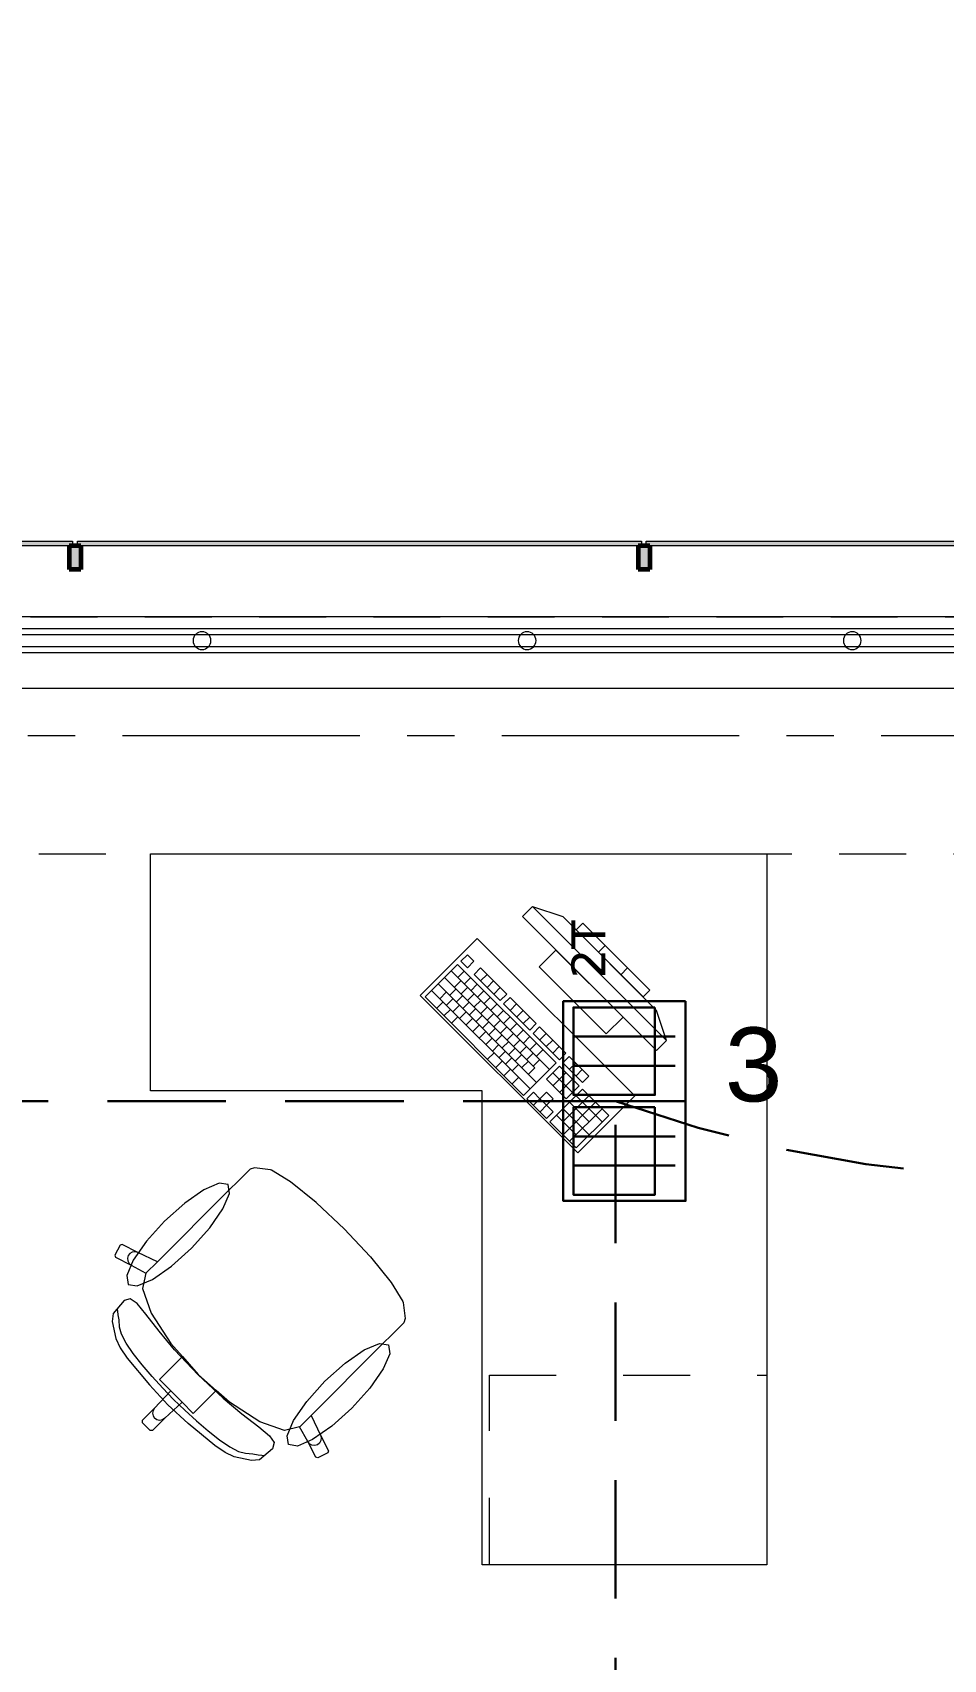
# Model space of a CAD drawing. Header units: inches. Extents: x -19 to 5698, y -728 to 92.
# Drawn here: x 291.156 to 293.077, y 37.7 to 41.133 of the extents above; entities that cross this region are included whole.
import ezdxf

# ---------------------------------------------------------------- set-up
doc = ezdxf.new("R2010")
doc.units = ezdxf.units.IN
doc.header["$MEASUREMENT"] = 0
doc.set_wipeout_variables(frame=1)
for name, pattern in [('HIDDEN', [0.375, 0.25, -0.125]), ('Hidden Line', [0.195611, 0.141111, -0.0545]), ('Punto & Raya', [0.65, 0.5, -0.075, 0, -0.075]), ('Rayas', [0.282222, 0.141111, -0.141111]), ('Wipeout_Contour', [1, 0, -1])]:
    doc.linetypes.add(name, pattern=pattern)
doc.layers.get('0').update_dxf_attribs({"color": 61})
doc.layers.add('00 conduct tomacorr', color=120, linetype='HIDDEN', lineweight=30)
doc.layers.add('00 IE LUZ EMERGENCIA', color=253, linetype='Continuous', lineweight=0)
for name, color, linetype in [('02 _ ARQ _ ALB _ Ejes Generales', 251, 'Continuous'), ('02 _ ARQ _ ZON _ Espacio.3D', 7, 'Continuous'), ('08 _ STR _ EXT _ 07 Losa Aligerada', 7, 'Continuous'), ('08 _ STR _ EXT _ 09 Vigas', 251, 'Continuous'), ('Acabado - Muros', 7, 'Continuous'), ('Estructura - 04 MURO', 7, 'Continuous'), ('Interior - Escaleras & Barandillas', 7, 'Continuous'), ('Interior - Mobiliario', 7, 'Continuous')]:
    doc.layers.add(name, color=color, linetype=linetype)
doc.styles.add('Annotative', font='arial.ttf')

# ---------------------------------------------------------------- blocks, each defined once
blk = doc.blocks.new('CAJA POP UP 6 MODULOS')
at = {"layer": '00 conduct tomacorr', "linetype": 'Continuous'}
for p, q in [((-0.095, -0.165), (-0.095, -0.0151)), ((-0.052, -0.165), (-0.052, -0.0151)), ((0.052, -0.165), (0.052, -0.0151)), ((0.095, -0.165), (0.095, -0.0151)), ((0, -0.165), (0, -0.18))]:
    blk.add_line(p, q, dxfattribs=at)
for points in [[(-0.147, 0), (0.147, 0), (0.147, -0.18), (-0.147, -0.18)], [(0, 0), (0.147, 0), (0.147, -0.18), (0, -0.18)]]:
    blk.add_lwpolyline(points, close=True, dxfattribs=at)
for points in [[(-0.138, -0.045), (-0.009, -0.045), (-0.009, -0.165), (-0.138, -0.165), (-0.138, -0.045)], [(0.009, -0.045), (0.138, -0.045), (0.138, -0.165), (0.009, -0.165), (0.009, -0.045)]]:
    blk.add_lwpolyline(points, dxfattribs=at)
at = {"color": 1, "insert": (-0.1807, -0.168), "char_height": 0.05, "attachment_point": 1, "rotation": 180}
blk.add_mtext_dynamic_manual_height_columns('{\\fVerdana|b0|i0|c0|p34;2T}', width=0.000481, gutter_width=0.1561, heights=[0], dxfattribs=at)

msp = doc.modelspace()

# ---------------------------------------------------------------- hatches: boundary and pattern name
at = {"layer": 'Acabado - Muros', "linetype": 'Continuous', "lineweight": 9}
for points in [[(291.24, 40.06), (290.05, 40.06), (290.05, 40.05), (291.24, 40.05)], [(292.44, 40.06), (291.25, 40.06), (291.25, 40.05), (292.44, 40.05)], [(293.5399, 40.06), (292.45, 40.06), (292.45, 40.05), (293.5399, 40.05)]]:
    msp.add_hatch(color=250, dxfattribs=at).paths.add_polyline_path(points)
at = {"layer": 'Acabado - Muros', "linetype": 'Continuous', "lineweight": 0}
for points in [[(291.2575, 40), (291.2575, 40.05), (291.2325, 40.05), (291.2325, 40)], [(292.4575, 40), (292.4575, 40.05), (292.4325, 40.05), (292.4325, 40)]]:
    msp.add_hatch(color=254, dxfattribs=at).paths.add_polyline_path(points)

# ---------------------------------------------------------------- linework, layer by layer
at = {"layer": '00 conduct tomacorr'}
for p in [(289.0635, 38.8783, -0.0005), (292.3852, 30.3283, -0.0005)]:
    msp.add_line(p, (292.3852, 38.8783, -0.0005), dxfattribs=at)
at = {"layer": '02 _ ARQ _ ALB _ Ejes Generales', "color": 251, "linetype": 'Punto & Raya', "lineweight": 13, "true_color": 0x636466}
msp.add_line((283.3455, 39.65), (332.07, 39.65), dxfattribs=at)
at = {"layer": '02 _ ARQ _ ZON _ Espacio.3D', "color": 254, "linetype": 'Continuous', "lineweight": 0, "flags": 128}
msp.add_lwpolyline([(293.5698, 39.7505), (288.7701, 39.7505), (288.7701, 39.4), (287.07, 39.4), (287.07, 37.7), (286.72, 37.7), (286.72, 33.75), (285.82, 33.75), (285.8201, 29.75), (286.57, 29.7499), (286.57, 30.7), (287.07, 30.7), (287.07, 30.2), (287.57, 30.2), (287.57, 29.75), (293.57, 29.75)], dxfattribs=at)
at = {"layer": '08 _ STR _ EXT _ 07 Losa Aligerada', "color": 7, "linetype": 'Continuous', "lineweight": 18, "flags": 128}
msp.add_lwpolyline([(316.0529, 40.9), (311.4324, 40.9), (311.4324, 39.9), (300.87, 39.9), (300.87, 41.4352), (299.9201, 41.4352), (299.9201, 42.9), (294.7201, 42.9), (294.7201, 41.4352), (293.7699, 41.4352), (293.7699, 39.9), (288.7701, 39.9), (288.7701, 41.1), (285.3701, 41.1), (285.3701, 37.7), (286.57, 37.7), (286.57, 33.9), (285.67, 33.9), (285.67, 21.2663)], dxfattribs=at)
at = {"layer": '08 _ STR _ EXT _ 09 Vigas', "color": 251, "linetype": 'Hidden Line', "lineweight": 13, "true_color": 0x636466}
msp.add_line((287.07, 39.4), (293.57, 39.4), dxfattribs=at)
at = {"layer": 'Acabado - Muros', "color": 7, "linetype": 'Continuous', "lineweight": 60}
for p, q in [((291.2575, 40.05), (291.2325, 40.05)), ((291.2325, 40.05), (291.2325, 40)), ((291.2575, 40.05), (291.2575, 40)), ((292.4575, 40.05), (292.4325, 40.05)), ((292.4325, 40.05), (292.4325, 40)), ((292.4575, 40.05), (292.4575, 40)), ((291.2575, 40), (291.2325, 40)), ((292.4575, 40), (292.4325, 40))]:
    msp.add_line(p, q, dxfattribs=at)
at = {"layer": 'Acabado - Muros', "color": 7, "linetype": 'Continuous', "lineweight": 13, "flags": 128}
for points in [[(291.24, 40.06), (291.24, 40.05), (290.05, 40.05), (290.05, 40.06)], [(292.44, 40.06), (292.44, 40.05), (291.25, 40.05), (291.25, 40.06)], [(293.5399, 40.06), (293.5399, 40.05), (292.45, 40.05), (292.45, 40.06)]]:
    msp.add_lwpolyline(points, close=True, dxfattribs=at)
at = {"layer": 'Interior - Mobiliario', "color": 175, "linetype": 'Continuous', "lineweight": 13}
for p, q in [((292.21, 39.2889), (292.1888, 39.2677)), ((292.4929, 39.0061), (292.21, 39.2889)), ((292.21, 39.2889), (292.2737, 39.2677)), ((292.1888, 39.2677), (292.4717, 38.9849)), ((292.2737, 39.2677), (292.4717, 39.0697)), ((292.3161, 39.2536), (292.302, 39.2394)), ((292.4575, 39.1121), (292.3161, 39.2536)), ((292.302, 39.2394), (292.4434, 39.098)), ((292.0726, 39.1872), (292.0589, 39.1735)), ((292.0865, 39.1733), (292.0726, 39.1872)), ((292.2595, 39.197), (292.2242, 39.1616)), ((292.4009, 39.0556), (292.2595, 39.197)), ((292.3491, 39.1923), (292.3632, 39.2064)), ((292.0521, 39.1666), (291.9835, 39.098)), ((292.0384, 39.1529), (292.2461, 38.9452)), ((292.2598, 38.9589), (292.0521, 39.1666)), ((292.0522, 39.139), (292.0659, 39.1528)), ((292.0589, 39.1735), (292.0728, 39.1596)), ((292.0728, 39.1596), (292.0865, 39.1733)), ((292.1003, 39.1595), (292.0866, 39.1458)), ((292.0866, 39.1458), (292.142, 39.0904)), ((292.1557, 39.1041), (292.1003, 39.1595)), ((292.1005, 39.1319), (292.1142, 39.1456)), ((292.2242, 39.1616), (292.3656, 39.0202)), ((292.3962, 39.1451), (292.4104, 39.1593)), ((291.9972, 39.1118), (292.2049, 38.904)), ((292.0109, 39.1255), (292.2186, 38.9178)), ((292.0145, 39.0944), (292.0282, 39.1082)), ((292.0246, 39.1392), (292.215, 38.9488)), ((292.0352, 39.1012), (292.0489, 39.1149)), ((292.0454, 39.1184), (292.0591, 39.1321)), ((292.0593, 39.1046), (292.073, 39.1183)), ((292.066, 39.1252), (292.0798, 39.1389)), ((292.0799, 39.1113), (292.0936, 39.1251)), ((292.0937, 39.0975), (292.1075, 39.1112)), ((292.1143, 39.1181), (292.128, 39.1318)), ((292.1282, 39.1042), (292.1419, 39.1179)), ((292.4434, 39.098), (292.4575, 39.1121)), ((291.9835, 39.098), (292.1912, 38.8903)), ((292.0077, 39.0738), (292.0214, 39.0875)), ((292.0233, 39.0582), (292.037, 39.0719)), ((292.0284, 39.0806), (292.0421, 39.0943)), ((292.0422, 39.0667), (292.0559, 39.0805)), ((292.049, 39.0874), (292.0627, 39.1011)), ((292.0629, 39.0735), (292.0766, 39.0872)), ((292.0731, 39.0907), (292.0868, 39.1044)), ((292.0767, 39.0597), (292.0904, 39.0734)), ((292.087, 39.0769), (292.1007, 39.0906)), ((292.1008, 39.063), (292.1145, 39.0767)), ((292.1076, 39.0837), (292.1213, 39.0974)), ((292.1214, 39.0698), (292.1352, 39.0835)), ((292.142, 39.0904), (292.1557, 39.1041)), ((292.1626, 39.0972), (292.1489, 39.0835)), ((292.1489, 39.0835), (292.2043, 39.0281)), ((292.218, 39.0418), (292.1626, 39.0972)), ((292.1628, 39.0696), (292.1765, 39.0833)), ((292.0389, 39.0426), (292.0526, 39.0564)), ((292.0561, 39.0529), (292.0698, 39.0666)), ((292.0699, 39.0391), (292.0836, 39.0528)), ((292.0838, 39.0252), (292.0975, 39.0389)), ((292.0905, 39.0458), (292.1043, 39.0596)), ((292.1044, 39.032), (292.1181, 39.0457)), ((292.1146, 39.0492), (292.1284, 39.0629)), ((292.1285, 39.0353), (292.1422, 39.049)), ((292.1353, 39.056), (292.149, 39.0697)), ((292.1491, 39.0421), (292.1628, 39.0558)), ((292.163, 39.0283), (292.1767, 39.042)), ((292.1766, 39.0558), (292.1903, 39.0695)), ((292.1905, 39.0419), (292.2042, 39.0556)), ((292.2043, 39.0281), (292.218, 39.0418)), ((292.3656, 39.0202), (292.4009, 39.0556)), ((292.4929, 39.0061), (292.4717, 39.0697)), ((292.0976, 39.0114), (292.1113, 39.0251)), ((292.1115, 38.9975), (292.1252, 39.0112)), ((292.1182, 39.0181), (292.132, 39.0319)), ((292.1321, 39.0043), (292.1458, 39.018)), ((292.1423, 39.0215), (292.1561, 39.0352)), ((292.1459, 38.9905), (292.1597, 39.0042)), ((292.1562, 39.0076), (292.1699, 39.0213)), ((292.17, 38.9938), (292.1838, 39.0075)), ((292.1768, 39.0144), (292.1905, 39.0281)), ((292.1907, 39.0006), (292.2044, 39.0143)), ((292.225, 39.0349), (292.2112, 39.0211)), ((292.2112, 39.0211), (292.2666, 38.9657)), ((292.2803, 38.9795), (292.225, 39.0349)), ((292.2251, 39.0073), (292.2388, 39.021)), ((292.2389, 38.9934), (292.2527, 39.0072)), ((292.4717, 38.9849), (292.4929, 39.0061)), ((292.115, 38.9665), (292.1288, 38.9802)), ((292.1253, 38.9837), (292.139, 38.9974)), ((292.1391, 38.9698), (292.1529, 38.9835)), ((292.153, 38.956), (292.1667, 38.9697)), ((292.1598, 38.9766), (292.1735, 38.9903)), ((292.1736, 38.9628), (292.1873, 38.9765)), ((292.1839, 38.9799), (292.1976, 38.9936)), ((292.1977, 38.9661), (292.2114, 38.9798)), ((292.2045, 38.9867), (292.2182, 39.0004)), ((292.2184, 38.9729), (292.2321, 38.9866)), ((292.2528, 38.9796), (292.2665, 38.9933)), ((292.2666, 38.9657), (292.2803, 38.9795)), ((292.2873, 38.9725), (292.2736, 38.9588)), ((292.3288, 38.931), (292.2873, 38.9725)), ((292.1324, 38.9492), (292.1461, 38.9629)), ((292.1497, 38.9319), (292.1634, 38.9456)), ((292.1668, 38.9421), (292.1806, 38.9558)), ((292.1875, 38.9489), (292.2012, 38.9626)), ((292.1912, 38.8903), (292.2598, 38.9589)), ((292.2013, 38.9351), (292.215, 38.9488)), ((292.2116, 38.9522), (292.2253, 38.9659)), ((292.2667, 38.952), (292.2393, 38.9245)), ((292.253, 38.9383), (292.2945, 38.8967)), ((292.2531, 38.9107), (292.2805, 38.9381)), ((292.3082, 38.9104), (292.2667, 38.952)), ((292.2736, 38.9588), (292.3151, 38.9173)), ((292.2874, 38.945), (292.3011, 38.9587)), ((292.3013, 38.9311), (292.315, 38.9448)), ((292.167, 38.9146), (292.1807, 38.9283)), ((292.2393, 38.9245), (292.2808, 38.883)), ((292.3152, 38.9035), (292.2466, 38.8349)), ((292.267, 38.8968), (292.2944, 38.9243)), ((292.2808, 38.883), (292.3082, 38.9104)), ((292.3151, 38.9173), (292.3288, 38.931)), ((292.3706, 38.8481), (292.3152, 38.9035)), ((292.2118, 38.8971), (292.1981, 38.8834)), ((292.1981, 38.8834), (292.2397, 38.8419)), ((292.2257, 38.8833), (292.2118, 38.8971)), ((292.212, 38.8696), (292.2257, 38.8833)), ((292.2394, 38.897), (292.2257, 38.8833)), ((292.2257, 38.8833), (292.2395, 38.8694)), ((292.2258, 38.8557), (292.2395, 38.8694)), ((292.2533, 38.8831), (292.2394, 38.897)), ((292.2395, 38.8694), (292.2533, 38.8831)), ((292.2534, 38.8556), (292.2395, 38.8694)), ((292.2742, 38.8348), (292.329, 38.8897)), ((292.2743, 38.8072), (292.3429, 38.8758)), ((292.2877, 38.8761), (292.3293, 38.8345)), ((292.3015, 38.8898), (292.3568, 38.8344)), ((292.2397, 38.8419), (292.2534, 38.8556)), ((292.2466, 38.8349), (292.302, 38.7795)), ((292.2603, 38.8486), (292.3019, 38.8071)), ((292.274, 38.8624), (292.3294, 38.807)), ((292.2881, 38.7934), (292.3567, 38.862)), ((292.302, 38.7795), (292.3706, 38.8481)), ((291.6143, 38.7346), (291.5924, 38.7127)), ((291.6236, 38.7375), (291.6143, 38.7346)), ((291.6576, 38.7335), (291.6236, 38.7375)), ((291.6597, 38.7326), (291.6576, 38.7335)), ((291.6997, 38.7077), (291.6597, 38.7326)), ((291.5924, 38.7127), (291.5669, 38.6872)), ((291.7534, 38.6641), (291.6997, 38.7077)), ((291.5669, 38.6872), (291.419, 38.5393)), ((291.7542, 38.6634), (291.7534, 38.6641)), ((291.8126, 38.6086), (291.7542, 38.6634)), ((291.8126, 38.6086), (291.8674, 38.5503)), ((291.3401, 38.5746), (291.3293, 38.5532)), ((291.3442, 38.5759), (291.3401, 38.5746)), ((291.3773, 38.5589), (291.3442, 38.5759)), ((291.3607, 38.557), (291.3571, 38.5524)), ((291.3658, 38.5598), (291.3607, 38.557)), ((291.3716, 38.5605), (291.3658, 38.5598)), ((291.3773, 38.5589), (291.3716, 38.5605)), ((291.419, 38.5393), (291.3773, 38.5589)), ((291.3293, 38.5532), (291.3306, 38.5492)), ((291.3306, 38.5492), (291.3637, 38.5322)), ((291.3571, 38.5524), (291.3555, 38.5468)), ((291.3555, 38.5468), (291.3562, 38.541)), ((291.3562, 38.541), (291.3591, 38.5358)), ((291.3591, 38.5358), (291.3637, 38.5322)), ((291.3637, 38.5322), (291.3947, 38.5149)), ((291.3948, 38.5151), (291.419, 38.5393)), ((291.8674, 38.5503), (291.8681, 38.5494)), ((291.8681, 38.5494), (291.9116, 38.4958)), ((291.3947, 38.5149), (291.3873, 38.4829)), ((291.3948, 38.5151), (291.3947, 38.5149)), ((291.9116, 38.4958), (291.9366, 38.4557)), ((291.3486, 38.4578), (291.3255, 38.4299)), ((291.3616, 38.4612), (291.3486, 38.4578)), ((291.3759, 38.4512), (291.3616, 38.4612)), ((291.3873, 38.4829), (291.4056, 38.4309)), ((291.9366, 38.4557), (291.9375, 38.4536)), ((291.3255, 38.4299), (291.3236, 38.4132)), ((291.3351, 38.4352), (291.3343, 38.4397)), ((291.3359, 38.4272), (291.3351, 38.4352)), ((291.3379, 38.4164), (291.3359, 38.4272)), ((291.3945, 38.4289), (291.3759, 38.4512)), ((291.4224, 38.3927), (291.3945, 38.4289)), ((291.4056, 38.4309), (291.447, 38.3671)), ((291.9375, 38.4536), (291.9414, 38.4197)), ((291.9414, 38.4197), (291.9386, 38.4104)), ((291.3236, 38.4132), (291.3313, 38.377)), ((291.3391, 38.401), (291.3379, 38.4164)), ((291.343, 38.3863), (291.3391, 38.401)), ((291.3529, 38.3674), (291.343, 38.3863)), ((291.4551, 38.3534), (291.4224, 38.3927)), ((291.9166, 38.3884), (291.8911, 38.3629)), ((291.9386, 38.4104), (291.9166, 38.3884)), ((291.3313, 38.377), (291.3403, 38.3578)), ((291.3403, 38.3578), (291.3552, 38.3361)), ((291.3678, 38.3456), (291.3529, 38.3674)), ((291.447, 38.3671), (291.4718, 38.339)), ((291.5046, 38.3007), (291.4551, 38.3534)), ((291.8911, 38.3629), (291.7433, 38.2151)), ((291.3552, 38.3361), (291.402, 38.2794)), ((291.3864, 38.3218), (291.3678, 38.3456)), ((291.4075, 38.297), (291.3864, 38.3218)), ((291.4718, 38.339), (291.4444, 38.3116)), ((291.4718, 38.339), (291.5051, 38.3011)), ((291.4301, 38.2724), (291.4075, 38.297)), ((291.4444, 38.3116), (291.4232, 38.2905)), ((291.4232, 38.2905), (291.4469, 38.2668)), ((291.5046, 38.3007), (291.5574, 38.2512)), ((291.5429, 38.2678), (291.5051, 38.3011)), ((291.402, 38.2794), (291.4412, 38.2372)), ((291.4469, 38.2668), (291.4129, 38.2303)), ((291.4529, 38.2489), (291.4301, 38.2724)), ((291.4469, 38.2668), (291.4588, 38.2549)), ((291.4529, 38.2489), (291.4764, 38.2261)), ((291.4708, 38.2429), (291.4588, 38.2549)), ((291.5429, 38.2678), (291.5156, 38.2404)), ((291.5711, 38.243), (291.5429, 38.2678)), ((291.5574, 38.2512), (291.5967, 38.2185)), ((291.4129, 38.2303), (291.3868, 38.2042)), ((291.4097, 38.2254), (291.4085, 38.2197)), ((291.4085, 38.2197), (291.4097, 38.2139)), ((291.4129, 38.2303), (291.4097, 38.2254)), ((291.4097, 38.2139), (291.413, 38.209)), ((291.4708, 38.2429), (291.4342, 38.2089)), ((291.4834, 38.1981), (291.4412, 38.2372)), ((291.4944, 38.2193), (291.4708, 38.2429)), ((291.4764, 38.2261), (291.501, 38.2036)), ((291.5156, 38.2404), (291.4944, 38.2193)), ((291.6349, 38.2017), (291.5711, 38.243)), ((291.5967, 38.2185), (291.6329, 38.1906)), ((291.719, 38.1908), (291.7433, 38.2151)), ((291.7433, 38.2151), (291.7628, 38.1733)), ((291.3868, 38.2042), (291.3868, 38.1999)), ((291.3868, 38.1999), (291.3954, 38.1914)), ((291.4039, 38.1829), (291.3954, 38.1914)), ((291.4082, 38.1829), (291.4039, 38.1829)), ((291.4342, 38.2089), (291.4082, 38.1829)), ((291.4179, 38.2058), (291.413, 38.209)), ((291.4236, 38.2046), (291.4179, 38.2058)), ((291.4294, 38.2057), (291.4236, 38.2046)), ((291.4342, 38.2089), (291.4294, 38.2057)), ((291.5401, 38.1513), (291.4834, 38.1981)), ((291.501, 38.2036), (291.5257, 38.1824)), ((291.5257, 38.1824), (291.5495, 38.1638)), ((291.6329, 38.1906), (291.6551, 38.1719)), ((291.6869, 38.1833), (291.6349, 38.2017)), ((291.7188, 38.1908), (291.6869, 38.1833)), ((291.719, 38.1908), (291.7188, 38.1908)), ((291.7361, 38.1598), (291.7188, 38.1908)), ((291.5618, 38.1364), (291.5401, 38.1513)), ((291.5495, 38.1638), (291.5714, 38.149)), ((291.5714, 38.149), (291.5902, 38.139)), ((291.6617, 38.1447), (291.6339, 38.1215)), ((291.6551, 38.1719), (291.6652, 38.1576)), ((291.6652, 38.1576), (291.6617, 38.1447)), ((291.7398, 38.1552), (291.7361, 38.1598)), ((291.7531, 38.1267), (291.7361, 38.1598)), ((291.7449, 38.1523), (291.7398, 38.1552)), ((291.7507, 38.1516), (291.7449, 38.1523)), ((291.7564, 38.1531), (291.7507, 38.1516)), ((291.761, 38.1567), (291.7564, 38.1531)), ((291.7638, 38.1618), (291.761, 38.1567)), ((291.7628, 38.1733), (291.7645, 38.1677)), ((291.7628, 38.1733), (291.7798, 38.1402)), ((291.7645, 38.1677), (291.7638, 38.1618)), ((291.581, 38.1274), (291.5618, 38.1364)), ((291.6171, 38.1196), (291.581, 38.1274)), ((291.5902, 38.139), (291.605, 38.1351)), ((291.605, 38.1351), (291.6204, 38.134)), ((291.6339, 38.1215), (291.6171, 38.1196)), ((291.6204, 38.134), (291.6311, 38.1319)), ((291.6311, 38.1319), (291.6392, 38.1311)), ((291.6392, 38.1311), (291.6437, 38.1303)), ((291.7572, 38.1253), (291.7531, 38.1267)), ((291.7785, 38.1362), (291.7572, 38.1253)), ((291.7798, 38.1402), (291.7785, 38.1362))]:
    msp.add_line(p, q, dxfattribs=at)
at = {"layer": 'Interior - Mobiliario', "color": 175, "linetype": 'Rayas', "lineweight": 13}
for p, q in [((292.119, 37.9), (292.119, 38.3)), ((292.119, 38.3), (292.704, 38.3))]:
    msp.add_line(p, q, dxfattribs=at)
at = {"layer": 'Interior - Mobiliario', "color": 175, "linetype": 'Continuous', "lineweight": 13, "flags": 128}
for points in [[(292.704, 39.4), (292.704, 37.9), (292.104, 37.9), (292.104, 38.9), (291.404, 38.9), (291.404, 39.4)], [(292.0934, 39.2217), (291.9731, 39.1015), (292.3055, 38.7692), (292.4257, 38.8894)], [(291.4341, 38.6251), (291.396, 38.5826), (291.3679, 38.5423), (291.3543, 38.5102), (291.3572, 38.4913), (291.3761, 38.4884), (291.4082, 38.502), (291.4486, 38.53), (291.491, 38.5682), (291.5292, 38.6107), (291.5572, 38.651), (291.5708, 38.6831), (291.5679, 38.702), (291.549, 38.7049), (291.517, 38.6913), (291.4766, 38.6632)], [(291.829, 38.2302), (291.7866, 38.192), (291.7462, 38.164), (291.7141, 38.1504), (291.6952, 38.1533), (291.6923, 38.1722), (291.706, 38.2042), (291.734, 38.2446), (291.7721, 38.2871), (291.8146, 38.3252), (291.855, 38.3533), (291.887, 38.3669), (291.9059, 38.364), (291.9088, 38.3451), (291.8952, 38.313), (291.8672, 38.2726)]]:
    msp.add_lwpolyline(points, close=True, dxfattribs=at)

# ---------------------------------------------------------------- block references
at = {"layer": '00 conduct tomacorr', "xscale": 1.432830642179531, "yscale": 1.432830642179531, "zscale": 1.432830642179531, "rotation": 269.9999999999999}
msp.add_blockref('CAJA POP UP 6 MODULOS', (292.5327, 38.8783, -0.0005), dxfattribs=at)

# ---------------------------------------------------------------- texts
at = {"layer": '00 IE LUZ EMERGENCIA', "style": 'Annotative'}
msp.add_attdef('3', (292.6157, 38.8776, -0.0005), '', height=0.1562, dxfattribs=at)

# ---------------------------------------------------------------- next in the draw order: wipeouts: each hides what was drawn before it
at = {"color": 254, "linetype": 'Wipeout_Contour', "lineweight": 0, "ltscale": 9704.695861}
msp.add_wipeout([(293.5699, 39.9), (288.7701, 39.9), (288.7701, 39.75), (293.5699, 39.75)], dxfattribs=at).dxf.layer = 'Estructura - 04 MURO'

# ---------------------------------------------------------------- next in the draw order: linework, layer by layer
at = {"layer": '00 conduct tomacorr'}
msp.add_arc((293.314, 41.4446, -0.0008), 2.7292, 250.1051, 10.7486, dxfattribs=at)
at = {"layer": '08 _ STR _ EXT _ 09 Vigas', "color": 251, "linetype": 'Hidden Line', "lineweight": 13, "true_color": 0x636466}
msp.add_line((286.57, 39.9), (329.07, 39.9), dxfattribs=at)
at = {"layer": 'Estructura - 04 MURO', "color": 7, "linetype": 'Continuous', "lineweight": 13, "flags": 128}
for points in [[(293.5699, 39.9), (288.7701, 39.9)], [(288.7701, 39.75), (293.5699, 39.75)]]:
    msp.add_lwpolyline(points, dxfattribs=at)
at = {"layer": 'Interior - Escaleras & Barandillas', "color": 161, "linetype": 'Continuous', "lineweight": 13, "flags": 128}
for points in [[(288.7701, 39.875), (288.7701, 39.825), (293.5699, 39.825), (293.5699, 39.875)], [(288.7701, 39.8625), (288.7701, 39.8375), (293.5699, 39.8375), (293.5699, 39.8625)], [(288.7701, 39.8625), (288.7701, 39.8375), (293.5699, 39.8375), (293.5699, 39.8625)], [(288.7701, 39.8625), (288.7701, 39.8375), (293.5699, 39.8375), (293.5699, 39.8625)]]:
    msp.add_lwpolyline(points, close=True, dxfattribs=at)
for points in [[(291.5129, 39.8313, 1), (291.5129, 39.8688, 1)], [(292.1986, 39.8313, 1), (292.1986, 39.8688, 1)], [(292.8843, 39.8313, 1), (292.8843, 39.8688, 1)]]:
    msp.add_lwpolyline(points, format="xyb", close=True, dxfattribs=at)

doc.saveas('drawing.dxf')
